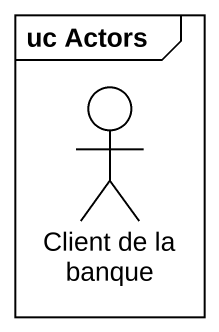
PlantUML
@startuml
mainframe uc Actors
actor "Client de la banque" as Client_de_la_banque
@enduml
